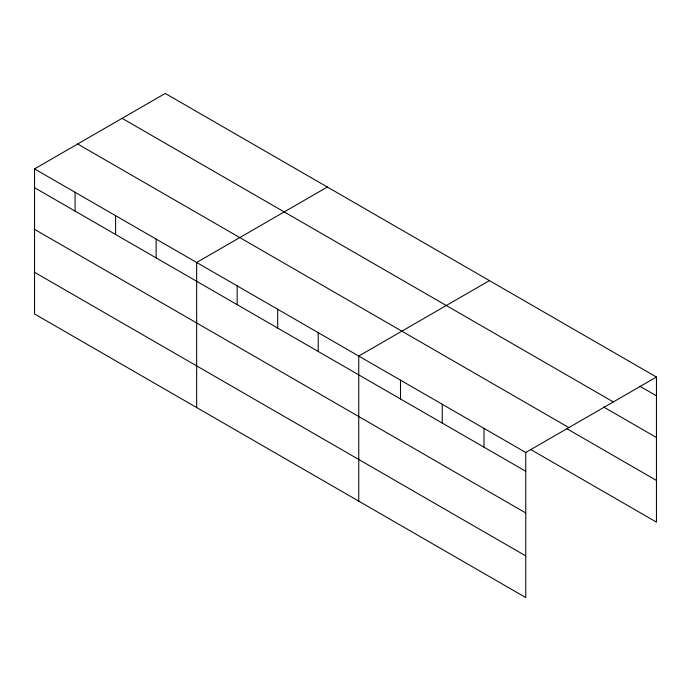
<?xml version="1.0" encoding="UTF-8"?>
<svg xmlns="http://www.w3.org/2000/svg" width="691" height="691" viewBox="0 0 691 691"><rect width="100%" height="100%" fill="white"/><g stroke="black" fill="none" stroke-linecap="round" stroke-linejoin="round"><path stroke-width="1.04" d="M34.55 168.889L525.756 452.484L525.756 597.56L34.55 313.964L34.55 168.889L165.244 93.44L656.45 377.036L656.45 522.111L531.189 449.789M327.344 187.019L196.65 262.476L196.65 407.552M489.444 280.606L358.75 356.064L358.75 501.139M525.756 452.484L656.45 377.036M639.745 386.191L656.45 395.831M122.117 118.334L613.323 401.929M603.563 406.973L656.45 437.507M77.677 143.996L568.883 427.591M566.447 428.472L656.45 480.435M34.55 187.693L525.756 471.288M34.55 229.36L525.756 512.955M34.55 272.297L525.756 555.892M484.002 428.385L484.002 447.181M442.249 404.278L442.249 423.073M400.495 380.171L400.495 398.975M318.223 332.665L318.223 351.469M277.696 309.274L277.696 328.07M237.168 285.875L237.168 304.679M156.123 239.086L156.123 257.881M115.596 215.687L115.596 234.482M75.077 192.288L75.077 211.092"/></g></svg>
